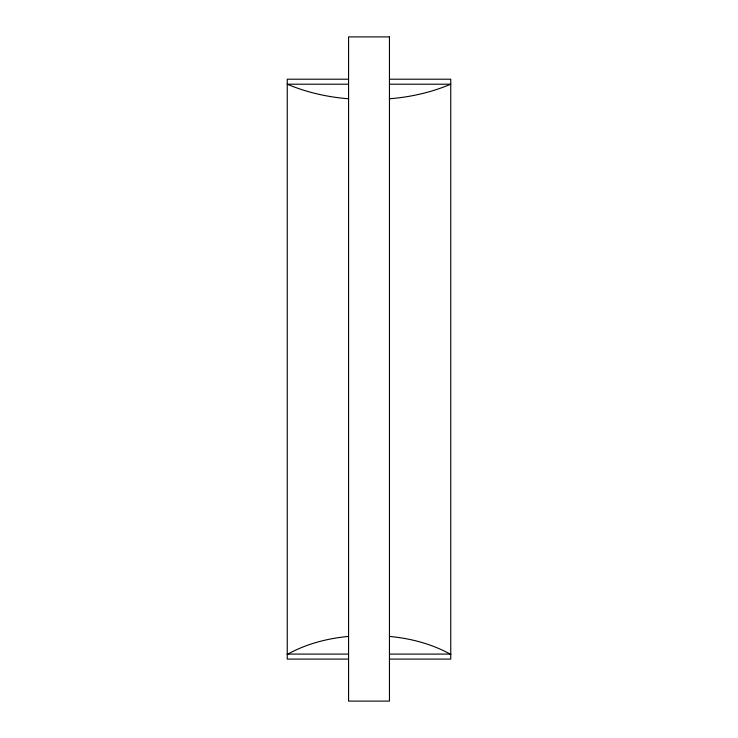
<?xml version="1.0" encoding="UTF-8"?>
<svg xmlns="http://www.w3.org/2000/svg" width="738" height="738" viewBox="0 0 738 738"><rect width="100%" height="100%" fill="white"/><g stroke="black" fill="none" stroke-linecap="round" stroke-linejoin="round"><path stroke-width="1.11" d="M287.248 654.421C305.966 643.979 327.109 638.453 348.354 636.433M389.332 98.781C410.383 97.13 431.269 92.434 450.752 84.206L389.729 84.206M348.271 79.206L287.248 79.206L287.248 659.089L348.271 659.089M389.729 79.206L450.752 79.206L450.752 659.089L389.729 659.089M348.271 84.206L287.248 84.206C306.731 92.434 327.617 97.13 348.668 98.781M287.248 654.089L348.271 654.089M389.729 654.089L450.752 654.089M389.646 636.433C410.891 638.453 432.034 643.979 450.752 654.421M389.452 36.9L348.576 36.9L348.576 701.1L389.452 701.1L389.452 36.9"/></g></svg>
